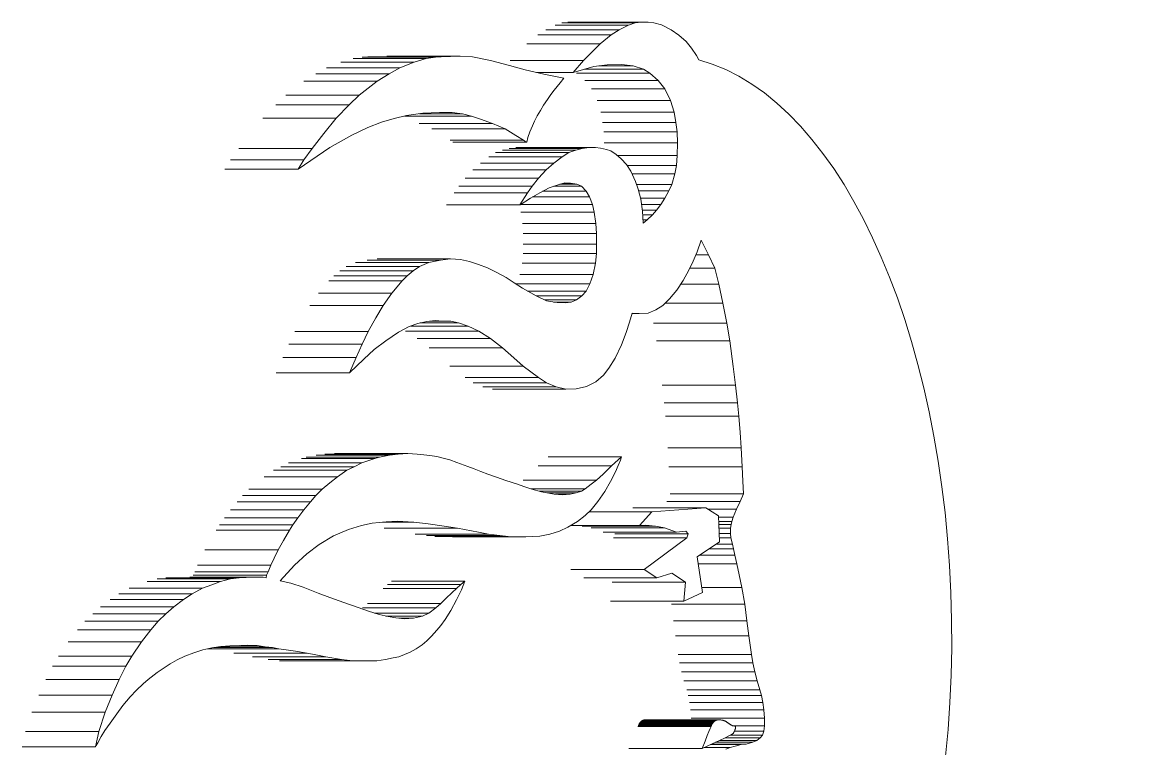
# Model space of a CAD drawing. Header units: inches. Extents: x 20 to 536, y 8 to 344.
# Drawn here: x 294.27 to 295.087, y 126.35 to 126.887 of the extents above; entities that cross this region are included whole.
import ezdxf

# ---------------------------------------------------------------- set-up
doc = ezdxf.new("R2010")
doc.units = ezdxf.units.IN
doc.header["$LTSCALE"] = 16
doc.header["$MEASUREMENT"] = 0
doc.layers.add('Visible (ANSI)', color=7, linetype='Continuous', lineweight=50)

msp = doc.modelspace()

# ---------------------------------------------------------------- linework, layer by layer
at = {"layer": 'Visible (ANSI)', "linetype": 'Continuous', "lineweight": 18}
for p, q in [((294.663841, 126.884512), (294.717967, 126.884512)), ((294.668734, 126.886166), (294.72286, 126.886166)), ((294.673211, 126.886542), (294.727337, 126.886542)), ((294.678307, 126.886677), (294.732433, 126.886677)), ((294.711125, 126.881065), (294.717967, 126.884512)), ((294.717967, 126.884512), (294.72286, 126.886166)), ((294.72286, 126.886166), (294.727337, 126.886542)), ((294.727337, 126.886542), (294.732433, 126.886677)), ((294.732433, 126.886677), (294.736729, 126.886147)), ((294.736729, 126.886147), (294.742373, 126.884582)), ((294.742373, 126.884582), (294.749341, 126.881099)), ((294.651029, 126.877423), (294.705155, 126.877423)), ((294.656998, 126.881065), (294.711125, 126.881065)), ((294.696918, 126.870672), (294.705155, 126.877423)), ((294.705155, 126.877423), (294.711125, 126.881065)), ((294.749341, 126.881099), (294.755002, 126.877068)), ((294.755002, 126.877068), (294.760505, 126.87239)), ((294.642791, 126.870672), (294.696918, 126.870672)), ((294.684794, 126.858375), (294.696918, 126.870672)), ((294.760505, 126.87239), (294.764508, 126.867457)), ((294.764508, 126.867457), (294.768192, 126.862087)), ((294.514567, 126.859828), (294.568694, 126.859828)), ((294.521306, 126.860886), (294.575433, 126.860886)), ((294.525469, 126.861173), (294.579596, 126.861173)), ((294.539621, 126.861548), (294.593747, 126.861548)), ((294.559618, 126.857243), (294.568694, 126.859828)), ((294.568694, 126.859828), (294.575433, 126.860886)), ((294.575433, 126.860886), (294.579596, 126.861173)), ((294.579596, 126.861173), (294.593747, 126.861548)), ((294.593747, 126.861548), (294.602693, 126.86099)), ((294.602693, 126.86099), (294.616087, 126.858422)), ((294.616087, 126.858422), (294.630116, 126.854617)), ((294.630667, 126.858375), (294.684794, 126.858375)), ((294.677007, 126.849459), (294.684794, 126.858375)), ((294.768192, 126.862087), (294.76976, 126.858827)), ((294.494961, 126.852862), (294.549088, 126.852862)), ((294.505491, 126.857243), (294.559618, 126.857243)), ((294.541344, 126.848555), (294.549088, 126.852862)), ((294.549088, 126.852862), (294.559618, 126.857243)), ((294.630116, 126.854617), (294.641631, 126.851581)), ((294.641631, 126.851581), (294.655448, 126.848188)), ((294.650271, 126.849459), (294.677007, 126.849459)), ((294.692351, 126.853817), (294.677007, 126.849459)), ((294.685506, 126.851873), (294.728939, 126.851873)), ((294.702281, 126.855139), (294.692351, 126.853817)), ((294.696134, 126.85432), (294.721369, 126.85432)), ((294.712748, 126.855416), (294.702281, 126.855139)), ((294.721369, 126.85432), (294.712748, 126.855416)), ((294.728939, 126.851873), (294.721369, 126.85432)), ((294.733595, 126.849084), (294.728939, 126.851873)), ((294.478161, 126.84304), (294.532288, 126.84304)), ((294.487217, 126.848555), (294.541344, 126.848555)), ((294.51901, 126.832725), (294.532288, 126.84304)), ((294.532288, 126.84304), (294.541344, 126.848555)), ((294.655448, 126.848188), (294.670326, 126.845254)), ((294.667528, 126.841835), (294.665213, 126.83916)), ((294.670326, 126.845254), (294.667528, 126.841835)), ((294.679469, 126.849084), (294.733595, 126.849084)), ((294.685733, 126.843689), (294.739859, 126.843689)), ((294.739859, 126.843689), (294.733595, 126.849084)), ((294.744804, 126.837465), (294.739859, 126.843689)), ((294.660645, 126.833243), (294.658053, 126.829537)), ((294.66307, 126.836489), (294.660645, 126.833243)), ((294.665213, 126.83916), (294.66307, 126.836489)), ((294.690677, 126.837465), (294.744804, 126.837465)), ((294.748969, 126.828838), (294.744804, 126.837465)), ((294.457552, 126.825732), (294.511679, 126.825732)), ((294.464884, 126.832725), (294.51901, 126.832725)), ((294.502212, 126.815811), (294.511679, 126.825732)), ((294.511679, 126.825732), (294.51901, 126.832725)), ((294.655294, 126.825373), (294.652874, 126.821445)), ((294.658053, 126.829537), (294.655294, 126.825373)), ((294.694842, 126.828838), (294.748969, 126.828838)), ((294.751544, 126.820168), (294.748969, 126.828838)), ((294.553944, 126.81769), (294.544831, 126.815602)), ((294.552588, 126.81738), (294.602062, 126.81738)), ((294.566235, 126.819432), (294.553944, 126.81769)), ((294.563552, 126.819052), (294.595466, 126.819052)), ((294.578362, 126.819984), (294.566235, 126.819432)), ((294.58772, 126.820001), (294.578362, 126.819984)), ((294.595466, 126.819052), (294.58772, 126.820001)), ((294.602062, 126.81738), (294.595466, 126.819052)), ((294.608663, 126.815015), (294.602062, 126.81738)), ((294.650626, 126.817407), (294.64849, 126.813487)), ((294.652874, 126.821445), (294.650626, 126.817407)), ((294.697417, 126.820168), (294.751544, 126.820168)), ((294.75292, 126.812526), (294.751544, 126.820168)), ((294.448085, 126.815811), (294.502212, 126.815811)), ((294.493048, 126.804433), (294.502212, 126.815811)), ((294.525467, 126.808857), (294.513605, 126.803234)), ((294.535492, 126.812816), (294.525467, 126.808857)), ((294.544831, 126.815602), (294.535492, 126.812816)), ((294.563453, 126.811789), (294.61758, 126.811789)), ((294.61758, 126.811789), (294.608663, 126.815015)), ((294.626999, 126.807854), (294.61758, 126.811789)), ((294.646978, 126.810037), (294.645186, 126.805785)), ((294.64849, 126.813487), (294.646978, 126.810037)), ((294.698793, 126.812526), (294.75292, 126.812526)), ((294.753893, 126.805667), (294.75292, 126.812526)), ((294.484468, 126.793364), (294.493048, 126.804433)), ((294.513605, 126.803234), (294.497376, 126.794263)), ((294.572872, 126.807854), (294.626999, 126.807854)), ((294.634771, 126.802982), (294.626999, 126.807854)), ((294.640338, 126.799667), (294.634771, 126.802982)), ((294.643678, 126.80154), (294.642858, 126.797999)), ((294.645186, 126.805785), (294.643678, 126.80154)), ((294.699766, 126.805667), (294.753893, 126.805667)), ((294.754109, 126.797528), (294.753893, 126.805667)), ((294.430342, 126.793364), (294.484468, 126.793364)), ((294.497376, 126.794263), (294.47401, 126.778142)), ((294.478364, 126.784997), (294.484468, 126.793364)), ((294.586212, 126.799667), (294.640338, 126.799667)), ((294.588249, 126.797986), (294.642375, 126.797986)), ((294.624991, 126.792199), (294.679118, 126.792199)), ((294.629742, 126.793451), (294.683869, 126.793451)), ((294.634684, 126.794147), (294.688811, 126.794147)), ((294.642375, 126.797986), (294.640338, 126.799667)), ((294.642858, 126.797999), (294.642375, 126.797986)), ((294.673971, 126.790368), (294.679118, 126.792199)), ((294.679118, 126.792199), (294.683869, 126.793451)), ((294.683869, 126.793451), (294.688811, 126.794147)), ((294.688811, 126.794147), (294.693475, 126.794129)), ((294.693475, 126.794129), (294.697294, 126.793665)), ((294.697294, 126.793665), (294.701612, 126.79265)), ((294.699983, 126.797528), (294.754109, 126.797528)), ((294.701612, 126.79265), (294.704799, 126.791605)), ((294.753985, 126.788236), (294.754109, 126.797528)), ((294.424238, 126.784997), (294.478364, 126.784997)), ((294.47401, 126.778142), (294.478364, 126.784997)), ((294.614848, 126.78727), (294.668975, 126.78727)), ((294.619845, 126.790368), (294.673971, 126.790368)), ((294.662716, 126.782586), (294.668975, 126.78727)), ((294.668975, 126.78727), (294.673971, 126.790368)), ((294.704799, 126.791605), (294.708845, 126.788888)), ((294.708845, 126.788888), (294.712539, 126.785879)), ((294.709646, 126.788236), (294.753985, 126.788236)), ((294.712539, 126.785879), (294.716525, 126.781607)), ((294.753382, 126.780974), (294.753985, 126.788236)), ((294.419883, 126.778142), (294.47401, 126.778142)), ((294.60311, 126.77764), (294.657237, 126.77764)), ((294.60859, 126.782586), (294.662716, 126.782586)), ((294.651531, 126.771406), (294.657237, 126.77764)), ((294.657237, 126.77764), (294.662716, 126.782586)), ((294.716525, 126.781607), (294.719737, 126.77675)), ((294.716944, 126.780974), (294.753382, 126.780974)), ((294.719737, 126.77675), (294.72318, 126.769075)), ((294.752121, 126.774809), (294.753382, 126.780974)), ((294.597404, 126.771406), (294.651531, 126.771406)), ((294.646834, 126.765633), (294.651531, 126.771406)), ((294.67086, 126.767945), (294.666004, 126.766626)), ((294.670536, 126.767857), (294.67503, 126.767857)), ((294.67503, 126.767857), (294.67086, 126.767945)), ((294.679801, 126.766992), (294.67503, 126.767857)), ((294.720608, 126.774809), (294.752121, 126.774809)), ((294.72318, 126.769075), (294.725125, 126.763479)), ((294.74985, 126.766883), (294.752121, 126.774809)), ((294.589277, 126.760741), (294.643404, 126.760741)), ((294.592707, 126.765633), (294.646834, 126.765633)), ((294.637666, 126.751763), (294.643404, 126.760741)), ((294.643404, 126.760741), (294.646834, 126.765633)), ((294.652441, 126.760713), (294.645518, 126.75676)), ((294.659268, 126.764266), (294.652441, 126.760713)), ((294.654565, 126.761818), (294.686686, 126.761818)), ((294.666004, 126.766626), (294.659268, 126.764266)), ((294.662774, 126.765494), (294.683187, 126.765494)), ((294.667349, 126.766992), (294.679801, 126.766992)), ((294.683187, 126.765494), (294.679801, 126.766992)), ((294.686686, 126.761818), (294.683187, 126.765494)), ((294.689195, 126.757719), (294.686686, 126.761818)), ((294.723942, 126.766883), (294.74985, 126.766883)), ((294.725125, 126.763479), (294.727013, 126.755904)), ((294.725448, 126.762185), (294.747836, 126.762185)), ((294.74471, 126.756714), (294.747836, 126.762185)), ((294.747836, 126.762185), (294.74985, 126.766883)), ((294.583539, 126.751763), (294.637666, 126.751763)), ((294.637866, 126.751769), (294.637666, 126.751763)), ((294.645518, 126.75676), (294.637866, 126.751769)), ((294.638258, 126.752025), (294.691417, 126.752025)), ((294.647196, 126.757719), (294.689195, 126.757719)), ((294.691417, 126.752025), (294.689195, 126.757719)), ((294.692547, 126.746302), (294.691417, 126.752025)), ((294.726811, 126.756714), (294.74471, 126.756714)), ((294.727013, 126.755904), (294.728273, 126.747041)), ((294.727542, 126.75218), (294.741858, 126.75218)), ((294.738725, 126.747824), (294.741858, 126.75218)), ((294.741858, 126.75218), (294.74471, 126.756714)), ((294.63842, 126.746302), (294.692547, 126.746302)), ((294.693793, 126.738003), (294.692547, 126.746302)), ((294.728162, 126.747824), (294.738725, 126.747824)), ((294.728273, 126.747041), (294.728755, 126.7383)), ((294.728419, 126.744399), (294.73568, 126.744399)), ((294.731798, 126.740766), (294.73568, 126.744399)), ((294.73568, 126.744399), (294.738725, 126.747824)), ((294.639667, 126.738003), (294.693793, 126.738003)), ((294.694239, 126.730675), (294.693793, 126.738003)), ((294.728619, 126.740766), (294.731798, 126.740766)), ((294.728755, 126.7383), (294.731798, 126.740766)), ((294.640112, 126.730675), (294.694239, 126.730675)), ((294.694391, 126.722744), (294.694239, 126.730675)), ((294.640264, 126.722744), (294.694391, 126.722744)), ((294.694238, 126.715797), (294.694391, 126.722744)), ((294.771593, 126.725728), (294.768705, 126.717151)), ((294.776926, 126.714986), (294.771593, 126.725728)), ((294.524976, 126.711104), (294.579103, 126.711104)), ((294.532361, 126.711889), (294.586488, 126.711889)), ((294.570577, 126.709291), (294.579103, 126.711104)), ((294.579103, 126.711104), (294.586488, 126.711889)), ((294.586488, 126.711889), (294.593837, 126.711488)), ((294.593837, 126.711488), (294.600599, 126.709882)), ((294.640112, 126.715797), (294.694238, 126.715797)), ((294.693589, 126.708836), (294.694238, 126.715797)), ((294.768705, 126.717151), (294.765805, 126.710317)), ((294.767786, 126.714986), (294.776926, 126.714986)), ((294.781636, 126.705081), (294.776926, 126.714986)), ((294.504876, 126.703033), (294.559002, 126.703033)), ((294.509619, 126.706333), (294.563746, 126.706333)), ((294.51645, 126.709291), (294.570577, 126.709291)), ((294.554559, 126.699345), (294.559002, 126.703033)), ((294.559002, 126.703033), (294.563746, 126.706333)), ((294.563746, 126.706333), (294.570577, 126.709291)), ((294.600599, 126.709882), (294.607265, 126.707678)), ((294.607265, 126.707678), (294.613834, 126.705273)), ((294.613834, 126.705273), (294.620806, 126.701887)), ((294.639463, 126.708836), (294.693589, 126.708836)), ((294.691954, 126.700372), (294.693589, 126.708836)), ((294.762576, 126.703692), (294.758264, 126.695949)), ((294.765805, 126.710317), (294.762576, 126.703692)), ((294.763253, 126.705081), (294.781636, 126.705081)), ((294.784636, 126.693186), (294.781636, 126.705081)), ((294.496783, 126.695677), (294.55091, 126.695677)), ((294.500433, 126.699345), (294.554559, 126.699345)), ((294.543126, 126.686743), (294.55091, 126.695677)), ((294.55091, 126.695677), (294.554559, 126.699345)), ((294.620806, 126.701887), (294.627681, 126.698101)), ((294.627681, 126.698101), (294.633518, 126.694262)), ((294.633518, 126.694262), (294.6397, 126.69026)), ((294.637827, 126.700372), (294.691954, 126.700372)), ((294.689417, 126.69356), (294.691954, 126.700372)), ((294.758264, 126.695949), (294.753729, 126.688854)), ((294.488999, 126.686743), (294.543126, 126.686743)), ((294.536832, 126.677649), (294.543126, 126.686743)), ((294.635291, 126.69356), (294.689417, 126.69356)), ((294.6397, 126.69026), (294.649864, 126.684578)), ((294.643507, 126.688131), (294.686674, 126.688131)), ((294.683619, 126.684678), (294.686674, 126.688131)), ((294.686674, 126.688131), (294.689417, 126.69356)), ((294.753729, 126.688854), (294.748317, 126.682389)), ((294.756498, 126.693186), (294.784636, 126.693186)), ((294.787575, 126.679342), (294.784636, 126.693186)), ((294.649685, 126.684678), (294.683619, 126.684678)), ((294.649864, 126.684578), (294.657334, 126.681006)), ((294.656102, 126.681595), (294.679569, 126.681595)), ((294.657334, 126.681006), (294.665186, 126.679627)), ((294.662485, 126.680101), (294.675607, 126.680101)), ((294.665186, 126.679627), (294.671343, 126.679393)), ((294.671343, 126.679393), (294.675607, 126.680101)), ((294.675607, 126.680101), (294.679569, 126.681595)), ((294.679569, 126.681595), (294.683619, 126.684678)), ((294.748317, 126.682389), (294.743223, 126.677459)), ((294.745169, 126.679342), (294.787575, 126.679342)), ((294.790523, 126.664536), (294.787575, 126.679342)), ((294.482706, 126.677649), (294.536832, 126.677649)), ((294.531539, 126.668509), (294.536832, 126.677649)), ((294.720633, 126.671865), (294.718585, 126.665122)), ((294.720538, 126.671551), (294.725917, 126.671551)), ((294.725917, 126.671551), (294.720633, 126.671865)), ((294.73246, 126.671943), (294.725917, 126.671551)), ((294.738226, 126.674275), (294.73246, 126.671943)), ((294.743223, 126.677459), (294.738226, 126.674275)), ((294.525741, 126.658354), (294.531539, 126.668509)), ((294.556124, 126.661953), (294.548076, 126.657768)), ((294.562444, 126.664355), (294.556124, 126.661953)), ((294.557186, 126.662357), (294.599481, 126.662357)), ((294.56902, 126.66577), (294.562444, 126.664355)), ((294.563836, 126.664654), (294.592508, 126.664654)), ((294.575227, 126.666431), (294.56902, 126.66577)), ((294.571106, 126.665992), (294.586784, 126.665992)), ((294.571924, 126.666079), (294.580696, 126.666079)), ((294.580696, 126.666079), (294.575227, 126.666431)), ((294.586784, 126.665992), (294.580696, 126.666079)), ((294.592508, 126.664654), (294.586784, 126.665992)), ((294.599481, 126.662357), (294.592508, 126.664654)), ((294.607457, 126.658596), (294.599481, 126.662357)), ((294.718585, 126.665122), (294.716264, 126.657536)), ((294.736396, 126.664536), (294.790523, 126.664536)), ((294.792707, 126.651421), (294.790523, 126.664536)), ((294.471614, 126.658354), (294.525741, 126.658354)), ((294.521267, 126.649016), (294.525741, 126.658354)), ((294.548076, 126.657768), (294.538736, 126.651535)), ((294.55333, 126.658596), (294.607457, 126.658596)), ((294.616066, 126.653114), (294.607457, 126.658596)), ((294.716264, 126.657536), (294.712698, 126.648524)), ((294.46714, 126.649016), (294.521267, 126.649016)), ((294.516797, 126.639052), (294.521267, 126.649016)), ((294.538736, 126.651535), (294.530281, 126.644943)), ((294.561939, 126.653114), (294.616066, 126.653114)), ((294.570813, 126.646293), (294.62494, 126.646293)), ((294.62494, 126.646293), (294.616066, 126.653114)), ((294.633337, 126.638969), (294.62494, 126.646293)), ((294.712698, 126.648524), (294.708104, 126.638594)), ((294.73858, 126.651421), (294.792707, 126.651421)), ((294.795235, 126.632419), (294.792707, 126.651421)), ((294.46267, 126.639052), (294.516797, 126.639052)), ((294.512022, 126.627831), (294.516797, 126.639052)), ((294.522536, 126.638015), (294.512022, 126.627831)), ((294.530281, 126.644943), (294.522536, 126.638015)), ((294.640137, 126.632794), (294.633337, 126.638969)), ((294.708104, 126.638594), (294.70355, 126.631227)), ((294.58601, 126.632794), (294.640137, 126.632794)), ((294.651523, 126.624357), (294.640137, 126.632794)), ((294.70355, 126.631227), (294.699399, 126.626101)), ((294.796974, 126.618693), (294.795235, 126.632419)), ((294.457895, 126.627831), (294.512022, 126.627831)), ((294.597396, 126.624357), (294.651523, 126.624357)), ((294.603385, 126.620544), (294.657512, 126.620544)), ((294.657512, 126.620544), (294.651523, 126.624357)), ((294.664489, 126.617551), (294.657512, 126.620544)), ((294.693713, 126.621213), (294.686902, 126.617688)), ((294.699399, 126.626101), (294.693713, 126.621213)), ((294.610362, 126.617551), (294.664489, 126.617551)), ((294.61753, 126.615755), (294.671657, 126.615755)), ((294.671657, 126.615755), (294.664489, 126.617551)), ((294.679241, 126.616092), (294.671657, 126.615755)), ((294.686902, 126.617688), (294.679241, 126.616092)), ((294.742847, 126.618693), (294.796974, 126.618693)), ((294.798408, 126.605708), (294.796974, 126.618693)), ((294.744282, 126.605708), (294.798408, 126.605708)), ((294.799301, 126.595782), (294.798408, 126.605708)), ((294.745174, 126.595782), (294.799301, 126.595782)), ((294.80028, 126.583683), (294.799301, 126.595782)), ((294.801105, 126.572415), (294.80028, 126.583683)), ((294.746979, 126.572415), (294.801105, 126.572415)), ((294.801947, 126.558367), (294.801105, 126.572415)), ((294.47647, 126.564619), (294.530597, 126.564619)), ((294.480091, 126.565637), (294.534217, 126.565637)), ((294.487468, 126.56715), (294.541594, 126.56715)), ((294.493663, 126.567841), (294.54779, 126.567841)), ((294.50085, 126.568164), (294.554977, 126.568164)), ((294.521023, 126.561327), (294.530597, 126.564619)), ((294.530597, 126.564619), (294.534217, 126.565637)), ((294.534217, 126.565637), (294.541594, 126.56715)), ((294.541594, 126.56715), (294.54779, 126.567841)), ((294.54779, 126.567841), (294.554977, 126.568164)), ((294.554977, 126.568164), (294.561971, 126.56769)), ((294.561971, 126.56769), (294.566958, 126.56741)), ((294.566958, 126.56741), (294.571382, 126.566736)), ((294.571382, 126.566736), (294.576399, 126.566078)), ((294.576399, 126.566078), (294.581023, 126.564883)), ((294.581023, 126.564883), (294.585978, 126.563696)), ((294.585978, 126.563696), (294.591334, 126.561597)), ((294.658739, 126.565876), (294.712866, 126.565876)), ((294.705296, 126.559102), (294.712866, 126.565876)), ((294.711986, 126.563416), (294.710346, 126.559539)), ((294.712866, 126.565876), (294.711986, 126.563416)), ((294.455918, 126.555897), (294.510044, 126.555897)), ((294.461376, 126.558414), (294.515502, 126.558414)), ((294.466897, 126.561327), (294.521023, 126.561327)), ((294.503085, 126.5511), (294.510044, 126.555897)), ((294.510044, 126.555897), (294.515502, 126.558414)), ((294.515502, 126.558414), (294.521023, 126.561327)), ((294.591334, 126.561597), (294.5993, 126.558758)), ((294.5993, 126.558758), (294.603929, 126.556904)), ((294.603929, 126.556904), (294.608889, 126.554927)), ((294.65117, 126.559102), (294.705296, 126.559102)), ((294.699132, 126.553116), (294.705296, 126.559102)), ((294.710346, 126.559539), (294.708421, 126.554853)), ((294.747821, 126.558367), (294.801947, 126.558367)), ((294.802391, 126.5479), (294.801947, 126.558367)), ((294.448958, 126.5511), (294.503085, 126.5511)), ((294.497546, 126.546683), (294.503085, 126.5511)), ((294.608889, 126.554927), (294.614047, 126.552955)), ((294.614047, 126.552955), (294.620393, 126.550751)), ((294.620393, 126.550751), (294.627466, 126.548302)), ((294.627466, 126.548302), (294.636029, 126.545749)), ((294.640242, 126.548483), (294.694369, 126.548483)), ((294.69047, 126.545602), (294.694369, 126.548483)), ((294.694369, 126.548483), (294.699132, 126.553116)), ((294.704777, 126.547585), (294.700519, 126.540301)), ((294.708421, 126.554853), (294.704777, 126.547585)), ((294.802753, 126.538479), (294.802391, 126.5479)), ((294.437712, 126.542051), (294.491838, 126.542051)), ((294.487187, 126.537183), (294.491838, 126.542051)), ((294.491838, 126.542051), (294.497546, 126.546683)), ((294.636029, 126.545749), (294.640658, 126.543895)), ((294.640658, 126.543895), (294.646474, 126.542072)), ((294.646098, 126.54219), (294.686008, 126.54219)), ((294.646474, 126.542072), (294.653743, 126.540024)), ((294.651935, 126.540533), (294.683183, 126.540533)), ((294.653743, 126.540024), (294.663015, 126.538286)), ((294.657883, 126.539248), (294.679432, 126.539248)), ((294.674822, 126.538203), (294.679432, 126.539248)), ((294.679432, 126.539248), (294.683183, 126.540533)), ((294.683183, 126.540533), (294.686008, 126.54219)), ((294.686008, 126.54219), (294.69047, 126.545602)), ((294.700519, 126.540301), (294.695338, 126.532787)), ((294.429068, 126.532597), (294.483195, 126.532597)), ((294.433061, 126.537183), (294.487187, 126.537183)), ((294.478352, 126.526802), (294.483195, 126.532597)), ((294.483195, 126.532597), (294.487187, 126.537183)), ((294.663015, 126.538286), (294.669218, 126.537791)), ((294.664053, 126.538203), (294.674822, 126.538203)), ((294.669218, 126.537791), (294.674822, 126.538203)), ((294.695338, 126.532787), (294.690325, 126.52666)), ((294.746341, 126.532882), (294.800468, 126.532882)), ((294.748627, 126.538479), (294.802753, 126.538479)), ((294.797573, 126.527151), (294.800468, 126.532882)), ((294.800468, 126.532882), (294.802753, 126.538479)), ((294.424226, 126.526802), (294.478352, 126.526802)), ((294.473906, 126.520885), (294.478352, 126.526802)), ((294.690325, 126.52666), (294.685943, 126.522446)), ((294.688929, 126.525317), (294.73511, 126.525317)), ((294.721036, 126.528151), (294.775163, 126.528151)), ((294.726047, 126.515196), (294.73511, 126.525317)), ((294.73511, 126.525317), (294.775163, 126.528151)), ((294.775163, 126.528151), (294.784332, 126.522313)), ((294.776734, 126.527151), (294.797573, 126.527151)), ((294.795142, 126.52133), (294.797573, 126.527151)), ((294.416108, 126.515633), (294.470235, 126.515633)), ((294.41978, 126.520885), (294.473906, 126.520885)), ((294.467681, 126.511752), (294.470235, 126.515633)), ((294.470235, 126.515633), (294.473906, 126.520885)), ((294.520939, 126.515188), (294.511318, 126.512269)), ((294.528721, 126.516828), (294.520939, 126.515188)), ((294.538969, 126.517919), (294.528721, 126.516828)), ((294.536454, 126.517651), (294.559437, 126.517651)), ((294.547229, 126.518352), (294.538969, 126.517919)), ((294.559437, 126.517651), (294.547229, 126.518352)), ((294.570009, 126.516292), (294.559437, 126.517651)), ((294.581813, 126.514555), (294.570009, 126.516292)), ((294.591667, 126.513177), (294.581813, 126.514555)), ((294.680333, 126.517994), (294.673181, 126.513912)), ((294.675431, 126.515196), (294.726047, 126.515196)), ((294.685943, 126.522446), (294.680333, 126.517994)), ((294.683844, 126.514751), (294.73797, 126.514751)), ((294.730738, 126.51532), (294.726047, 126.515196)), ((294.73797, 126.514751), (294.730738, 126.51532)), ((294.744573, 126.513406), (294.73797, 126.514751)), ((294.784332, 126.522313), (294.785093, 126.503077)), ((294.78437, 126.52133), (294.795142, 126.52133)), ((294.784502, 126.518015), (294.794187, 126.518015)), ((294.784584, 126.515946), (294.793686, 126.515946)), ((294.793293, 126.513057), (294.793686, 126.515946)), ((294.793686, 126.515946), (294.794187, 126.518015)), ((294.794187, 126.518015), (294.795142, 126.52133)), ((294.413554, 126.511752), (294.467681, 126.511752)), ((294.463285, 126.503969), (294.467681, 126.511752)), ((294.50007, 126.507463), (294.489653, 126.50104)), ((294.511318, 126.512269), (294.50007, 126.507463)), ((294.53754, 126.513177), (294.591667, 126.513177)), ((294.560378, 126.508867), (294.614504, 126.508867)), ((294.568897, 126.507658), (294.623024, 126.507658)), ((294.575054, 126.507001), (294.629181, 126.507001)), ((294.588133, 126.506741), (294.642259, 126.506741)), ((294.607111, 126.51031), (294.591667, 126.513177)), ((294.614504, 126.508867), (294.607111, 126.51031)), ((294.623024, 126.507658), (294.614504, 126.508867)), ((294.629181, 126.507001), (294.623024, 126.507658)), ((294.642259, 126.506741), (294.629181, 126.507001)), ((294.652613, 126.50722), (294.642259, 126.506741)), ((294.659987, 126.508644), (294.652613, 126.50722)), ((294.667048, 126.51088), (294.659987, 126.508644)), ((294.673181, 126.513912), (294.667048, 126.51088)), ((294.690446, 126.513406), (294.744573, 126.513406)), ((294.699216, 126.510344), (294.753343, 126.510344)), ((294.707975, 126.509056), (294.762101, 126.509056)), ((294.753343, 126.510344), (294.744573, 126.513406)), ((294.760186, 126.511032), (294.753343, 126.510344)), ((294.762101, 126.509056), (294.760186, 126.511032)), ((294.761107, 126.505989), (294.762101, 126.509056)), ((294.784698, 126.513057), (294.793293, 126.513057)), ((294.784853, 126.50915), (294.793268, 126.50915)), ((294.793268, 126.50915), (294.793293, 126.513057)), ((294.793494, 126.506072), (294.793268, 126.50915)), ((294.45941, 126.497166), (294.463285, 126.503969)), ((294.489653, 126.50104), (294.480468, 126.49424)), ((294.706981, 126.505989), (294.761107, 126.505989)), ((294.72956, 126.482603), (294.761107, 126.505989)), ((294.785093, 126.503077), (294.768555, 126.491997)), ((294.77746, 126.497963), (294.795501, 126.497963)), ((294.782402, 126.501274), (294.79476, 126.501274)), ((294.784974, 126.506072), (294.793494, 126.506072)), ((294.79476, 126.501274), (294.793494, 126.506072)), ((294.795501, 126.497963), (294.79476, 126.501274)), ((294.796458, 126.49326), (294.795501, 126.497963)), ((294.405283, 126.497166), (294.45941, 126.497166)), ((294.453913, 126.485889), (294.456458, 126.49111)), ((294.456458, 126.49111), (294.45941, 126.497166)), ((294.480468, 126.49424), (294.471295, 126.485801)), ((294.768555, 126.491997), (294.772659, 126.465755)), ((294.770439, 126.49326), (294.796458, 126.49326)), ((294.797993, 126.486824), (294.796458, 126.49326)), ((294.399787, 126.485889), (294.453913, 126.485889)), ((294.451976, 126.481064), (294.453913, 126.485889)), ((294.471295, 126.485801), (294.460911, 126.474257)), ((294.675433, 126.482603), (294.72956, 126.482603)), ((294.738984, 126.476518), (294.72956, 126.482603)), ((294.769364, 126.486824), (294.797993, 126.486824)), ((294.799692, 126.478804), (294.797993, 126.486824)), ((294.362651, 126.473738), (294.416778, 126.473738)), ((294.36994, 126.475713), (294.424067, 126.475713)), ((294.376497, 126.476586), (294.430623, 126.476586)), ((294.394081, 126.477051), (294.448207, 126.477051)), ((294.39668, 126.478559), (294.450806, 126.478559)), ((294.39785, 126.481064), (294.451976, 126.481064)), ((294.410231, 126.471466), (294.416778, 126.473738)), ((294.416778, 126.473738), (294.424067, 126.475713)), ((294.424067, 126.475713), (294.430623, 126.476586)), ((294.430623, 126.476586), (294.435686, 126.47686)), ((294.435686, 126.47686), (294.438293, 126.476929)), ((294.438293, 126.476929), (294.443921, 126.476938)), ((294.443921, 126.476938), (294.448207, 126.477051)), ((294.448207, 126.477051), (294.450355, 126.476589)), ((294.450355, 126.476589), (294.450806, 126.478559)), ((294.450806, 126.478559), (294.451976, 126.481064)), ((294.460911, 126.474257), (294.468723, 126.472489)), ((294.543075, 126.474105), (294.597202, 126.474105)), ((294.543105, 126.474106), (294.597232, 126.474106)), ((294.594158, 126.471516), (294.597202, 126.474105)), ((294.597232, 126.474106), (294.594593, 126.467537)), ((294.597202, 126.474105), (294.597232, 126.474106)), ((294.684858, 126.476518), (294.738984, 126.476518)), ((294.749868, 126.479847), (294.738984, 126.476518)), ((294.759929, 126.473272), (294.749868, 126.479847)), ((294.801659, 126.469296), (294.799692, 126.478804)), ((294.349209, 126.468836), (294.403336, 126.468836)), ((294.395751, 126.464614), (294.403336, 126.468836)), ((294.403336, 126.468836), (294.410231, 126.471466)), ((294.468723, 126.472489), (294.477741, 126.469545)), ((294.477741, 126.469545), (294.488759, 126.465223)), ((294.536945, 126.468729), (294.591071, 126.468729)), ((294.540032, 126.471516), (294.594158, 126.471516)), ((294.583195, 126.461187), (294.587827, 126.46562)), ((294.587827, 126.46562), (294.591071, 126.468729)), ((294.594593, 126.467537), (294.591005, 126.460177)), ((294.591071, 126.468729), (294.594158, 126.471516)), ((294.705802, 126.473272), (294.759929, 126.473272)), ((294.75888, 126.459309), (294.759929, 126.473272)), ((294.772659, 126.465755), (294.75888, 126.459309)), ((294.772105, 126.469296), (294.801659, 126.469296)), ((294.803849, 126.457018), (294.801659, 126.469296)), ((294.335264, 126.460599), (294.389391, 126.460599)), ((294.341625, 126.464614), (294.395751, 126.464614)), ((294.382252, 126.455165), (294.389391, 126.460599)), ((294.389391, 126.460599), (294.395751, 126.464614)), ((294.488759, 126.465223), (294.497539, 126.462114)), ((294.497539, 126.462114), (294.507837, 126.458249)), ((294.507837, 126.458249), (294.518373, 126.454551)), ((294.52527, 126.457586), (294.579397, 126.457586)), ((294.575755, 126.454308), (294.579397, 126.457586)), ((294.579397, 126.457586), (294.583195, 126.461187)), ((294.591005, 126.460177), (294.586785, 126.452332)), ((294.704753, 126.459309), (294.75888, 126.459309)), ((294.32237, 126.450052), (294.376496, 126.450052)), ((294.328125, 126.455165), (294.382252, 126.455165)), ((294.370758, 126.44448), (294.376496, 126.450052)), ((294.376496, 126.450052), (294.382252, 126.455165)), ((294.518373, 126.454551), (294.526035, 126.451889)), ((294.521629, 126.454308), (294.575755, 126.454308)), ((294.526035, 126.451889), (294.533982, 126.449383)), ((294.530403, 126.450511), (294.570605, 126.450511)), ((294.533982, 126.449383), (294.540521, 126.447965)), ((294.565762, 126.448315), (294.570605, 126.450511)), ((294.570605, 126.450511), (294.575755, 126.454308)), ((294.586785, 126.452332), (294.582633, 126.445796)), ((294.749723, 126.457018), (294.803849, 126.457018)), ((294.805424, 126.444672), (294.803849, 126.457018)), ((294.316632, 126.44448), (294.370758, 126.44448)), ((294.3652, 126.438214), (294.370758, 126.44448)), ((294.538906, 126.448315), (294.565762, 126.448315)), ((294.540521, 126.447965), (294.546101, 126.446999)), ((294.546101, 126.446999), (294.552557, 126.446215)), ((294.54846, 126.446712), (294.559322, 126.446712)), ((294.552557, 126.446215), (294.559322, 126.446712)), ((294.559322, 126.446712), (294.565762, 126.448315)), ((294.579517, 126.441242), (294.576533, 126.43781)), ((294.582633, 126.445796), (294.579517, 126.441242)), ((294.751297, 126.444672), (294.805424, 126.444672)), ((294.806732, 126.433604), (294.805424, 126.444672)), ((294.311073, 126.438214), (294.3652, 126.438214)), ((294.358434, 126.429293), (294.3652, 126.438214)), ((294.572635, 126.433351), (294.569162, 126.429906)), ((294.576533, 126.43781), (294.572635, 126.433351)), ((294.752605, 126.433604), (294.806732, 126.433604)), ((294.808675, 126.420039), (294.806732, 126.433604)), ((294.304307, 126.429293), (294.358434, 126.429293)), ((294.351215, 126.418722), (294.358434, 126.429293)), ((294.410413, 126.42488), (294.403781, 126.423307)), ((294.417049, 126.425754), (294.410413, 126.42488)), ((294.411861, 126.425071), (294.455127, 126.425071)), ((294.416066, 126.425625), (294.44967, 126.425625)), ((294.423688, 126.426349), (294.417049, 126.425754)), ((294.430539, 126.426531), (294.423688, 126.426349)), ((294.43697, 126.426841), (294.430539, 126.426531)), ((294.431743, 126.426589), (294.44386, 126.426589)), ((294.44386, 126.426589), (294.43697, 126.426841)), ((294.44967, 126.425625), (294.44386, 126.426589)), ((294.455127, 126.425071), (294.44967, 126.425625)), ((294.459749, 126.424076), (294.455127, 126.425071)), ((294.565545, 126.427016), (294.561229, 126.424107)), ((294.569162, 126.429906), (294.565545, 126.427016)), ((294.297089, 126.418722), (294.351215, 126.418722)), ((294.34689, 126.411265), (294.351215, 126.418722)), ((294.390418, 126.418608), (294.384842, 126.415946)), ((294.396974, 126.421157), (294.390418, 126.418608)), ((294.403781, 126.423307), (294.396974, 126.421157)), ((294.40702, 126.424076), (294.459749, 126.424076)), ((294.426511, 126.420994), (294.480637, 126.420994)), ((294.440304, 126.418146), (294.49443, 126.418146)), ((294.465207, 126.423382), (294.459749, 126.424076)), ((294.472136, 126.422308), (294.465207, 126.423382)), ((294.480637, 126.420994), (294.472136, 126.422308)), ((294.487219, 126.419631), (294.480637, 126.420994)), ((294.49443, 126.418146), (294.487219, 126.419631)), ((294.506153, 126.416213), (294.49443, 126.418146)), ((294.544213, 126.41737), (294.538666, 126.416236)), ((294.548472, 126.418321), (294.544213, 126.41737)), ((294.552517, 126.419825), (294.548472, 126.418321)), ((294.5567, 126.421752), (294.552517, 126.419825)), ((294.561229, 126.424107), (294.5567, 126.421752)), ((294.754549, 126.420039), (294.808675, 126.420039)), ((294.809694, 126.413795), (294.808675, 126.420039)), ((294.292763, 126.411265), (294.34689, 126.411265)), ((294.34188, 126.401516), (294.34689, 126.411265)), ((294.374395, 126.409662), (294.36994, 126.40675)), ((294.379686, 126.413155), (294.374395, 126.409662)), ((294.384842, 126.415946), (294.379686, 126.413155)), ((294.452026, 126.416213), (294.506153, 126.416213)), ((294.460353, 126.415316), (294.514479, 126.415316)), ((294.468045, 126.41524), (294.522171, 126.41524)), ((294.514479, 126.415316), (294.506153, 126.416213)), ((294.522171, 126.41524), (294.514479, 126.415316)), ((294.532099, 126.415364), (294.522171, 126.41524)), ((294.538666, 126.416236), (294.532099, 126.415364)), ((294.755568, 126.413795), (294.809694, 126.413795)), ((294.811236, 126.407109), (294.809694, 126.413795)), ((294.287753, 126.401516), (294.34188, 126.401516)), ((294.336706, 126.390015), (294.34188, 126.401516)), ((294.363369, 126.401512), (294.359616, 126.398199)), ((294.36994, 126.40675), (294.363369, 126.401512)), ((294.757109, 126.407109), (294.811236, 126.407109)), ((294.758903, 126.400372), (294.81303, 126.400372)), ((294.81303, 126.400372), (294.811236, 126.407109)), ((294.815028, 126.393845), (294.81303, 126.400372)), ((294.354752, 126.3936), (294.35003, 126.388585)), ((294.359616, 126.398199), (294.354752, 126.3936)), ((294.760901, 126.393845), (294.815028, 126.393845)), ((294.816137, 126.389557), (294.815028, 126.393845)), ((294.282579, 126.390015), (294.336706, 126.390015)), ((294.331627, 126.377468), (294.336706, 126.390015)), ((294.35003, 126.388585), (294.34453, 126.382377)), ((294.76201, 126.389557), (294.816137, 126.389557)), ((294.763021, 126.384406), (294.817148, 126.384406)), ((294.817148, 126.384406), (294.816137, 126.389557)), ((294.817853, 126.378976), (294.817148, 126.384406)), ((294.2775, 126.377468), (294.331627, 126.377468)), ((294.326822, 126.363004), (294.331627, 126.377468)), ((294.340096, 126.376253), (294.335178, 126.369276)), ((294.34453, 126.382377), (294.340096, 126.376253)), ((294.763726, 126.378976), (294.817853, 126.378976)), ((294.818253, 126.372922), (294.817853, 126.378976)), ((294.335178, 126.369276), (294.331438, 126.363868)), ((294.725127, 126.367606), (294.779253, 126.367606)), ((294.72537, 126.368125), (294.779496, 126.368125)), ((294.72554, 126.36845), (294.779667, 126.36845)), ((294.725697, 126.368729), (294.779824, 126.368729)), ((294.725853, 126.36899), (294.779979, 126.36899)), ((294.726007, 126.369235), (294.780134, 126.369235)), ((294.726162, 126.369465), (294.780288, 126.369465)), ((294.726316, 126.369679), (294.780442, 126.369679)), ((294.726471, 126.369879), (294.780597, 126.369879)), ((294.726627, 126.370065), (294.780753, 126.370065)), ((294.726784, 126.370238), (294.780911, 126.370238)), ((294.726944, 126.370399), (294.781071, 126.370399)), ((294.727107, 126.370547), (294.781233, 126.370547)), ((294.727272, 126.370685), (294.781399, 126.370685)), ((294.727441, 126.370812), (294.781568, 126.370812)), ((294.727614, 126.370929), (294.781741, 126.370929)), ((294.727791, 126.371038), (294.781918, 126.371038)), ((294.727973, 126.371138), (294.7821, 126.371138)), ((294.728161, 126.371231), (294.782287, 126.371231)), ((294.728354, 126.371316), (294.78248, 126.371316)), ((294.728553, 126.371395), (294.782679, 126.371395)), ((294.728759, 126.371465), (294.782885, 126.371465)), ((294.728972, 126.371528), (294.783098, 126.371528)), ((294.729193, 126.371583), (294.783319, 126.371583)), ((294.729422, 126.371629), (294.783548, 126.371629)), ((294.72966, 126.371667), (294.783786, 126.371667)), ((294.729907, 126.371695), (294.784033, 126.371695)), ((294.730164, 126.371714), (294.78429, 126.371714)), ((294.730701, 126.371725), (294.784827, 126.371725)), ((294.764126, 126.372922), (294.818253, 126.372922)), ((294.778867, 126.366715), (294.779253, 126.367606)), ((294.779253, 126.367606), (294.779496, 126.368125)), ((294.779496, 126.368125), (294.779667, 126.36845)), ((294.779667, 126.36845), (294.779824, 126.368729)), ((294.779824, 126.368729), (294.779979, 126.36899)), ((294.779979, 126.36899), (294.780134, 126.369235)), ((294.780134, 126.369235), (294.780288, 126.369465)), ((294.780288, 126.369465), (294.780442, 126.369679)), ((294.780442, 126.369679), (294.780597, 126.369879)), ((294.780597, 126.369879), (294.780753, 126.370065)), ((294.780753, 126.370065), (294.780911, 126.370238)), ((294.780911, 126.370238), (294.781071, 126.370399)), ((294.781071, 126.370399), (294.781233, 126.370547)), ((294.781233, 126.370547), (294.781399, 126.370685)), ((294.781399, 126.370685), (294.781568, 126.370812)), ((294.781568, 126.370812), (294.781741, 126.370929)), ((294.781741, 126.370929), (294.781918, 126.371038)), ((294.781918, 126.371038), (294.7821, 126.371138)), ((294.7821, 126.371138), (294.782287, 126.371231)), ((294.782287, 126.371231), (294.78248, 126.371316)), ((294.78248, 126.371316), (294.782679, 126.371395)), ((294.782679, 126.371395), (294.782885, 126.371465)), ((294.782885, 126.371465), (294.783098, 126.371528)), ((294.783098, 126.371528), (294.783319, 126.371583)), ((294.783319, 126.371583), (294.783548, 126.371629)), ((294.783548, 126.371629), (294.783786, 126.371667)), ((294.783786, 126.371667), (294.784033, 126.371695)), ((294.784033, 126.371695), (294.78429, 126.371714)), ((294.78429, 126.371714), (294.784555, 126.371724)), ((294.784555, 126.371724), (294.784827, 126.371725)), ((294.784827, 126.371725), (294.785104, 126.371718)), ((294.785104, 126.371718), (294.785385, 126.371703)), ((294.785385, 126.371703), (294.785667, 126.371682)), ((294.785667, 126.371682), (294.78595, 126.371653)), ((294.78595, 126.371653), (294.786232, 126.371619)), ((294.786232, 126.371619), (294.786511, 126.371579)), ((294.786511, 126.371579), (294.786787, 126.371533)), ((294.786787, 126.371533), (294.787059, 126.371481)), ((294.787059, 126.371481), (294.787328, 126.371424)), ((294.787328, 126.371424), (294.787593, 126.371361)), ((294.787593, 126.371361), (294.787853, 126.371292)), ((294.787853, 126.371292), (294.788108, 126.371218)), ((294.788108, 126.371218), (294.788358, 126.371137)), ((294.788358, 126.371137), (294.788602, 126.371051)), ((294.788602, 126.371051), (294.788842, 126.370959)), ((294.788842, 126.370959), (294.789077, 126.370861)), ((294.789077, 126.370861), (294.789309, 126.370756)), ((294.789309, 126.370756), (294.789537, 126.370643)), ((294.789537, 126.370643), (294.789763, 126.370523)), ((294.789763, 126.370523), (294.789987, 126.370396)), ((294.789987, 126.370396), (294.79021, 126.37026)), ((294.79021, 126.37026), (294.790432, 126.370117)), ((294.790432, 126.370117), (294.790654, 126.369966)), ((294.790654, 126.369966), (294.790877, 126.36981)), ((294.790877, 126.36981), (294.791101, 126.369649)), ((294.791101, 126.369649), (294.791326, 126.369486)), ((294.791326, 126.369486), (294.791554, 126.369321)), ((294.791554, 126.369321), (294.791785, 126.369157)), ((294.791785, 126.369157), (294.79202, 126.368994)), ((294.79202, 126.368994), (294.792258, 126.368834)), ((294.792258, 126.368834), (294.792497, 126.368678)), ((294.792497, 126.368678), (294.792735, 126.368526)), ((294.792735, 126.368526), (294.792969, 126.368381)), ((294.792969, 126.368381), (294.793195, 126.368242)), ((294.793195, 126.368242), (294.79341, 126.368111)), ((294.79341, 126.368111), (294.793613, 126.367989)), ((294.793613, 126.367989), (294.793799, 126.367876)), ((294.793799, 126.367876), (294.793967, 126.367774)), ((294.793967, 126.367774), (294.794119, 126.367682)), ((294.794119, 126.367682), (294.794256, 126.367601)), ((294.794256, 126.367601), (294.794382, 126.367529)), ((294.794382, 126.367529), (294.794497, 126.367467)), ((294.794497, 126.367467), (294.794606, 126.367414)), ((294.794606, 126.367414), (294.79471, 126.36737)), ((294.794704, 126.367373), (294.818341, 126.367373)), ((294.79471, 126.36737), (294.794812, 126.367335)), ((294.794812, 126.367335), (294.794913, 126.367308)), ((294.794907, 126.36731), (294.795971, 126.36731)), ((294.794913, 126.367308), (294.795014, 126.367289)), ((294.795014, 126.367289), (294.795114, 126.367276)), ((294.795114, 126.367276), (294.795214, 126.367269)), ((294.795214, 126.367269), (294.795313, 126.367267)), ((294.795313, 126.367267), (294.795411, 126.367269)), ((294.795411, 126.367269), (294.795508, 126.367274)), ((294.795508, 126.367274), (294.795604, 126.367282)), ((294.795604, 126.367282), (294.795699, 126.36729)), ((294.795699, 126.36729), (294.795792, 126.367299)), ((294.795792, 126.367299), (294.795883, 126.367306)), ((294.795883, 126.367306), (294.795971, 126.36731)), ((294.795971, 126.36731), (294.796058, 126.36731)), ((294.796058, 126.36731), (294.796141, 126.367304)), ((294.796141, 126.367304), (294.796222, 126.367291)), ((294.796222, 126.367291), (294.7963, 126.36727)), ((294.7963, 126.36727), (294.796374, 126.367239)), ((294.796374, 126.367239), (294.796444, 126.367199)), ((294.817956, 126.363456), (294.818341, 126.367373)), ((294.818341, 126.367373), (294.818253, 126.372922)), ((294.272696, 126.363004), (294.326822, 126.363004)), ((294.324418, 126.351694), (294.326822, 126.363004)), ((294.32874, 126.359466), (294.326122, 126.354851)), ((294.331438, 126.363868), (294.32874, 126.359466)), ((294.72474, 126.366715), (294.778867, 126.366715)), ((294.774479, 126.355913), (294.776143, 126.360053)), ((294.776143, 126.360053), (294.777382, 126.363116)), ((294.777382, 126.363116), (294.778267, 126.365277)), ((294.778267, 126.365277), (294.778867, 126.366715)), ((294.79203, 126.359818), (294.789273, 126.358461)), ((294.793766, 126.360725), (294.79203, 126.359818)), ((294.79304, 126.360346), (294.816947, 126.360346)), ((294.794737, 126.361301), (294.793766, 126.360725)), ((294.795197, 126.361664), (294.794737, 126.361301)), ((294.795404, 126.361929), (294.795197, 126.361664)), ((294.79557, 126.362195), (294.795404, 126.361929)), ((294.795735, 126.362477), (294.79557, 126.362195)), ((294.795896, 126.362771), (294.795735, 126.362477)), ((294.796051, 126.36307), (294.795896, 126.362771)), ((294.796199, 126.363371), (294.796051, 126.36307)), ((294.796335, 126.363668), (294.796199, 126.363371)), ((294.796238, 126.363456), (294.817956, 126.363456)), ((294.796459, 126.363956), (294.796335, 126.363668)), ((294.796444, 126.367199), (294.796511, 126.36715)), ((294.796566, 126.36423), (294.796459, 126.363956)), ((294.796511, 126.36715), (294.796573, 126.367092)), ((294.796657, 126.364487), (294.796566, 126.36423)), ((294.796573, 126.367092), (294.79663, 126.367027)), ((294.79663, 126.367027), (294.796683, 126.366955)), ((294.796731, 126.364726), (294.796657, 126.364487)), ((294.796683, 126.366955), (294.796731, 126.366875)), ((294.796731, 126.366875), (294.796774, 126.36679)), ((294.79679, 126.364949), (294.796731, 126.364726)), ((294.796774, 126.36679), (294.796811, 126.366698)), ((294.796835, 126.365156), (294.79679, 126.364949)), ((294.796811, 126.366698), (294.796842, 126.3666)), ((294.796869, 126.365349), (294.796835, 126.365156)), ((294.796842, 126.3666), (294.796868, 126.366496)), ((294.796868, 126.366496), (294.796889, 126.366384)), ((294.796892, 126.365528), (294.796869, 126.365349)), ((294.796889, 126.366384), (294.796903, 126.366264)), ((294.796907, 126.365696), (294.796892, 126.365528)), ((294.796903, 126.366264), (294.796913, 126.366136)), ((294.796915, 126.365852), (294.796907, 126.365696)), ((294.796913, 126.366136), (294.796916, 126.365999)), ((294.796916, 126.365999), (294.796915, 126.365852)), ((294.815262, 126.358451), (294.816947, 126.360346)), ((294.816947, 126.360346), (294.817956, 126.363456)), ((294.270292, 126.351694), (294.324418, 126.351694)), ((294.324997, 126.352741), (294.324418, 126.351694)), ((294.326122, 126.354851), (294.324997, 126.352741)), ((294.772318, 126.350519), (294.774479, 126.355913)), ((294.779672, 126.353929), (294.772318, 126.350519)), ((294.774127, 126.351358), (294.79302, 126.351358)), ((294.778576, 126.35342), (294.801032, 126.35342)), ((294.779464, 126.353832), (294.804939, 126.353832)), ((294.785239, 126.356537), (294.779672, 126.353929)), ((294.782209, 126.355117), (294.809728, 126.355117)), ((294.785229, 126.356533), (294.812702, 126.356533)), ((294.789273, 126.358461), (294.785239, 126.356537)), ((294.789252, 126.358451), (294.815262, 126.358451)), ((294.789839, 126.35004), (294.79302, 126.351358)), ((294.79302, 126.351358), (294.796769, 126.352382)), ((294.796769, 126.352382), (294.801032, 126.35342)), ((294.801032, 126.35342), (294.804939, 126.353832)), ((294.804939, 126.353832), (294.809728, 126.355117)), ((294.809728, 126.355117), (294.812702, 126.356533)), ((294.812702, 126.356533), (294.815262, 126.358451)), ((294.718191, 126.350519), (294.772318, 126.350519))]:
    msp.add_line(p, q, dxfattribs=at)
for centre, major_axis, start_param, end_param in [((294.741883, 126.433041), (0, 0.42942), 3.2341876, 6.1529824), ((296.355055, 123.538432), (0, 2.8125), 0, 1.2977393)]:
    msp.add_ellipse(centre, major_axis=major_axis, ratio=0.5, start_param=start_param, end_param=end_param, dxfattribs=at)

doc.saveas('drawing.dxf')
